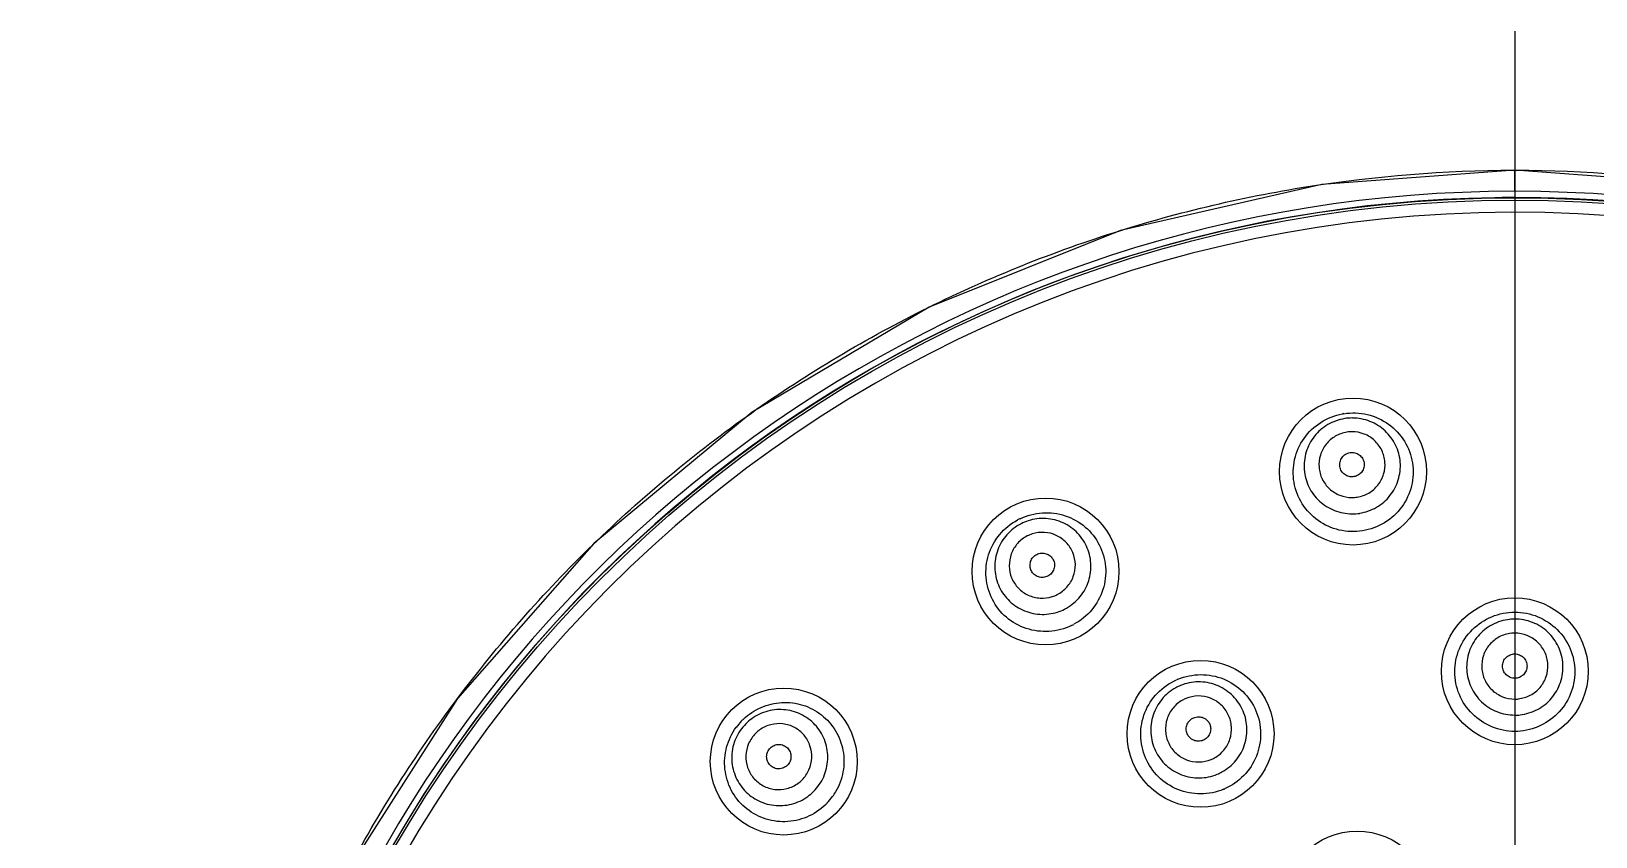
# Model space of a CAD drawing. Extents: x -6018 to -5598, y -4727 to -4430.
# Drawn here: x -5763.59 to -5753.37, y -4585.95 to -4580.69 of the extents above; entities that cross this region are included whole.
import ezdxf

# ---------------------------------------------------------------- set-up
doc = ezdxf.new("R2010")
doc.units = 0
doc.header["$LTSCALE"] = 7
doc.linetypes.add('CENTER', pattern=[2, 1.25, -0.25, 0.25, -0.25])
doc.layers.get('0').update_dxf_attribs({"color": 2, "linetype": 'CONTINUOUS'})
doc.layers.add('CENTER', color=1, linetype='CENTER')
doc.layers.add('DWG', color=7, linetype='CONTINUOUS')

# ---------------------------------------------------------------- blocks, each defined once
blk = doc.blocks.new('A$C62325126')
at = {"color": 7, "linetype": 'Continuous'}
for centre in [(11.774, 56.9), (9.765, 56.247), (12.831, 55.595), (10.778, 55.186), (8.055, 55.005), (11.801, 54.071)]:
    blk.add_circle(centre, 0.48, dxfattribs=at)
for centre, radius, start, end in [((11.776, 56.89), 0.393, 99.0008, 100.4352), ((11.769, 56.933), 0.317, 89.8524, 98.993), ((11.768, 56.942), 0.218, 89.8524, 98.993), ((11.767, 56.948), 0.218, 269.8524, 278.993), ((11.768, 56.94), 0.317, 269.8524, 278.993), ((9.769, 56.238), 0.393, 117.0008, 118.4351), ((9.769, 56.238), 0.393, 115.6817, 116.9994), ((9.749, 56.276), 0.317, 107.8524, 116.993), ((9.745, 56.285), 0.218, 107.8524, 116.993), ((9.743, 56.29), 0.218, 287.8524, 296.993), ((9.746, 56.283), 0.317, 287.8524, 296.993), ((12.831, 55.62), 0.316, 90.0022, 96.2151), ((9.764, 56.248), 0.393, 295.7007, 296.9994), ((9.764, 56.248), 0.394, 297.0005, 298.2037), ((12.831, 55.627), 0.217, 90.0022, 96.2151), ((10.768, 55.21), 0.316, 112.5022, 118.7151), ((10.78, 55.181), 0.391, 112.5006, 113.8349), ((10.765, 55.216), 0.217, 112.5022, 118.7151), ((12.831, 55.63), 0.217, 270.0022, 276.2151), ((12.831, 55.624), 0.316, 270.0022, 276.2151), ((8.066, 54.994), 0.398, 136.4473, 143.8852), ((8.062, 54.998), 0.393, 135.0008, 136.4351), ((8.062, 54.997), 0.393, 133.6817, 134.9994), ((8.031, 55.028), 0.317, 125.8524, 134.993), ((8.025, 55.035), 0.218, 125.8524, 134.993), ((10.764, 55.219), 0.217, 292.5022, 298.7151), ((10.766, 55.214), 0.316, 292.5022, 298.7151), ((8.021, 55.039), 0.218, 305.8524, 314.993), ((8.026, 55.034), 0.317, 305.8524, 314.993), ((8.052, 55.008), 0.397, 324.2671, 329.577), ((10.778, 55.186), 0.392, 292.5005, 293.7114), ((8.054, 55.006), 0.393, 313.7007, 314.9994), ((8.054, 55.006), 0.394, 315.0005, 316.2037), ((8.05, 55.009), 0.398, 316.2156, 324.2739)]:
    blk.add_arc(centre, radius, start, end, dxfattribs=at)
for points, knots in [([(11.836, 56.513), (11.786, 56.505), (11.682, 56.508), (11.54, 56.572), (11.434, 56.684), (11.379, 56.828), (11.383, 56.982), (11.446, 57.123), (11.558, 57.229), (11.655, 57.267), (11.705, 57.277)], [0, 0, 0, 0, 1058.240833, 2112.279021, 3160.693743, 4205.044693, 5249.307272, 6297.53386, 7351.402, 8409.999827, 8409.999827, 8409.999827, 8409.999827]), ([(11.72, 57.246), (11.681, 57.239), (11.606, 57.213), (11.516, 57.135), (11.461, 57.03), (11.448, 56.912), (11.479, 56.797), (11.549, 56.702), (11.65, 56.639), (11.728, 56.624), (11.767, 56.624)], [0, 0, 0, 0, 1052.001217, 2102.320144, 3150.709908, 4197.419987, 5243.79248, 6291.349624, 7340.7837, 8392.315804, 8392.315804, 8392.315804, 8392.315804]), ([(11.714, 57.278), (11.765, 57.286), (11.87, 57.282), (12.012, 57.218), (12.118, 57.104), (12.173, 56.958), (12.166, 56.803), (12.1, 56.662), (11.985, 56.557), (11.886, 56.521), (11.836, 56.513)], [0, 0, 0, 0, 1051.318239, 2098.419933, 3139.760582, 4176.964497, 5214.10561, 6255.238837, 7302.008982, 8353.057058, 8353.057058, 8353.057058, 8353.057058]), ([(11.817, 56.628), (11.856, 56.634), (11.931, 56.66), (12.021, 56.738), (12.076, 56.843), (12.09, 56.961), (12.059, 57.076), (11.988, 57.171), (11.887, 57.235), (11.809, 57.249), (11.77, 57.249)], [0, 0, 0, 0, 1049.622787, 2097.567088, 3143.586587, 4187.930199, 5231.936988, 6277.12575, 7324.1872, 8373.341935, 8373.341935, 8373.341935, 8373.341935]), ([(11.734, 57.157), (11.707, 57.153), (11.656, 57.135), (11.594, 57.081), (11.556, 57.009), (11.547, 56.928), (11.568, 56.849), (11.617, 56.784), (11.686, 56.74), (11.74, 56.73), (11.766, 56.73)], [0, 0, 0, 0, 1052.257242, 2102.803621, 3151.39204, 4198.264426, 5244.799401, 6292.555435, 7342.217365, 8394.00614, 8394.00614, 8394.00614, 8394.00614]), ([(11.801, 56.733), (11.827, 56.737), (11.879, 56.755), (11.941, 56.809), (11.979, 56.881), (11.988, 56.962), (11.966, 57.041), (11.918, 57.106), (11.849, 57.15), (11.795, 57.16), (11.768, 57.16)], [0, 0, 0, 0, 1050.624597, 2099.540986, 3146.502453, 4191.750549, 5236.661758, 6282.79213, 7330.825443, 8380.9823, 8380.9823, 8380.9823, 8380.9823]), ([(11.78, 56.867), (11.769, 56.865), (11.748, 56.866), (11.719, 56.879), (11.697, 56.902), (11.686, 56.932), (11.687, 56.964), (11.701, 56.993), (11.724, 57.015), (11.744, 57.022), (11.755, 57.024)], [0, 0, 0, 0, 1052.8029, 2103.920833, 3152.765222, 4200.159922, 5247.544431, 6296.453813, 7347.72796, 8400.594944, 8400.594944, 8400.594944, 8400.594944]), ([(11.755, 57.024), (11.765, 57.025), (11.786, 57.025), (11.815, 57.011), (11.837, 56.988), (11.848, 56.958), (11.847, 56.926), (11.834, 56.897), (11.81, 56.876), (11.79, 56.868), (11.78, 56.867)], [0, 0, 0, 0, 1051.359312, 2101.035969, 3148.442199, 4194.400727, 5240.349078, 6287.820212, 7337.652868, 8389.076177, 8389.076177, 8389.076177, 8389.076177]), ([(9.599, 56.592), (9.644, 56.614), (9.744, 56.64), (9.897, 56.621), (10.031, 56.545), (10.125, 56.425), (10.167, 56.278), (10.149, 56.125), (10.074, 55.99), (9.994, 55.925), (9.95, 55.902)], [0, 0, 0, 0, 1074.68958, 2144.825914, 3209.146389, 4269.347857, 5329.49796, 6393.637584, 7463.465791, 8537.860075, 8537.860075, 8537.860075, 8537.860075]), ([(9.935, 55.894), (9.889, 55.872), (9.789, 55.846), (9.637, 55.865), (9.503, 55.94), (9.409, 56.06), (9.367, 56.207), (9.384, 56.359), (9.458, 56.494), (9.538, 56.56), (9.582, 56.584)], [0, 0, 0, 0, 1082.771082, 2160.940869, 3233.38931, 4301.830592, 5370.310598, 6442.89392, 7521.206644, 8604.312694, 8604.312694, 8604.312694, 8604.312694]), ([(9.606, 56.559), (9.571, 56.541), (9.508, 56.492), (9.446, 56.391), (9.426, 56.273), (9.45, 56.157), (9.515, 56.058), (9.612, 55.989), (9.727, 55.96), (9.806, 55.97), (9.843, 55.982)], [0, 0, 0, 0, 1076.989362, 2152.25618, 3225.547683, 4297.119415, 5368.345594, 6440.784828, 7515.145913, 8591.655092, 8591.655092, 8591.655092, 8591.655092]), ([(9.89, 56.001), (9.924, 56.019), (9.988, 56.067), (10.049, 56.169), (10.069, 56.286), (10.045, 56.403), (9.98, 56.502), (9.884, 56.571), (9.768, 56.6), (9.689, 56.59), (9.652, 56.578)], [0, 0, 0, 0, 1072.423059, 2143.130877, 3211.871755, 4278.900153, 5345.584464, 6413.476687, 7483.282613, 8555.227524, 8555.227524, 8555.227524, 8555.227524]), ([(9.646, 56.479), (9.622, 56.467), (9.579, 56.434), (9.537, 56.364), (9.523, 56.283), (9.539, 56.203), (9.584, 56.135), (9.65, 56.088), (9.73, 56.068), (9.784, 56.075), (9.809, 56.083)], [0, 0, 0, 0, 1076.929143, 2152.107013, 3225.280689, 4296.697907, 5367.769855, 6440.091755, 7514.364577, 8590.814341, 8590.814341, 8590.814341, 8590.814341]), ([(9.841, 56.096), (9.865, 56.108), (9.909, 56.142), (9.951, 56.212), (9.965, 56.292), (9.948, 56.372), (9.904, 56.44), (9.837, 56.488), (9.758, 56.507), (9.704, 56.501), (9.678, 56.492)], [0, 0, 0, 0, 1073.793249, 2145.840326, 3215.889044, 4284.186418, 5352.139528, 6421.33895, 7492.483613, 8565.79888, 8565.79888, 8565.79888, 8565.79888]), ([(9.78, 56.217), (9.771, 56.212), (9.75, 56.206), (9.718, 56.21), (9.69, 56.225), (9.671, 56.25), (9.662, 56.281), (9.666, 56.313), (9.682, 56.341), (9.698, 56.354), (9.708, 56.359)], [0, 0, 0, 0, 1076.829079, 2151.934579, 3224.714311, 4296.010955, 5367.297065, 6440.143007, 7515.408022, 8592.302537, 8592.302537, 8592.302537, 8592.302537]), ([(9.708, 56.359), (9.717, 56.363), (9.738, 56.369), (9.769, 56.365), (9.797, 56.35), (9.817, 56.325), (9.826, 56.294), (9.822, 56.263), (9.806, 56.235), (9.789, 56.221), (9.78, 56.217)], [0, 0, 0, 0, 1075.144699, 2148.568514, 3219.6702, 4289.291117, 5358.901516, 6430.069309, 7503.65239, 8578.862422, 8578.862422, 8578.862422, 8578.862422]), ([(12.831, 55.202), (12.78, 55.202), (12.677, 55.223), (12.547, 55.309), (12.459, 55.439), (12.429, 55.592), (12.459, 55.745), (12.547, 55.874), (12.677, 55.961), (12.78, 55.981), (12.831, 55.981)], [0, 0, 0, 0, 1064.008817, 2125.334598, 3183.102722, 4238.368596, 5293.71719, 6351.661072, 7413.201458, 8477.549, 8477.549, 8477.549, 8477.549]), ([(12.797, 55.934), (12.758, 55.93), (12.68, 55.906), (12.585, 55.83), (12.526, 55.725), (12.509, 55.605), (12.539, 55.487), (12.609, 55.389), (12.712, 55.324), (12.791, 55.309), (12.831, 55.309)], [0, 0, 0, 0, 1059.438078, 2117.60357, 3174.742921, 4231.124476, 5287.636746, 6345.09636, 7403.595899, 8463.199108, 8463.199108, 8463.199108, 8463.199108]), ([(12.831, 55.981), (12.882, 55.981), (12.985, 55.961), (13.115, 55.874), (13.203, 55.745), (13.233, 55.592), (13.203, 55.439), (13.115, 55.309), (12.985, 55.223), (12.882, 55.202), (12.831, 55.202)], [0, 0, 0, 0, 1058.178123, 2113.628827, 3165.432639, 4214.589268, 5263.667587, 6315.208637, 7370.321705, 8428.1568, 8428.1568, 8428.1568, 8428.1568]), ([(12.865, 55.311), (12.904, 55.315), (12.982, 55.339), (13.077, 55.414), (13.136, 55.52), (13.153, 55.64), (13.123, 55.757), (13.052, 55.856), (12.95, 55.921), (12.87, 55.936), (12.831, 55.936)], [0, 0, 0, 0, 1057.345824, 2113.421575, 3168.473212, 4222.768549, 5277.194344, 6332.56561, 7388.974749, 8446.485378, 8446.485378, 8446.485378, 8446.485378]), ([(12.807, 55.843), (12.78, 55.84), (12.727, 55.824), (12.662, 55.772), (12.621, 55.699), (12.61, 55.617), (12.63, 55.536), (12.679, 55.469), (12.749, 55.424), (12.804, 55.413), (12.831, 55.413)], [0, 0, 0, 0, 1059.774571, 2118.245254, 3175.658356, 4232.275471, 5289.023409, 6346.757212, 7405.562709, 8465.503286, 8465.503286, 8465.503286, 8465.503286]), ([(12.854, 55.415), (12.881, 55.418), (12.935, 55.434), (13, 55.486), (13.041, 55.558), (13.052, 55.641), (13.032, 55.722), (12.983, 55.789), (12.913, 55.834), (12.858, 55.844), (12.831, 55.844)], [0, 0, 0, 0, 1058.338566, 2115.37501, 3171.355306, 4226.540694, 5281.856727, 6338.15729, 7395.528094, 8454.032441, 8454.032441, 8454.032441, 8454.032441]), ([(12.831, 55.549), (12.821, 55.549), (12.8, 55.553), (12.773, 55.571), (12.755, 55.597), (12.749, 55.629), (12.755, 55.66), (12.773, 55.687), (12.8, 55.704), (12.821, 55.709), (12.831, 55.709)], [0, 0, 0, 0, 1060.62649, 2120.241555, 3178.53863, 4236.064943, 5293.580792, 6351.943033, 7411.715048, 8472.405851, 8472.405851, 8472.405851, 8472.405851]), ([(12.831, 55.709), (12.841, 55.709), (12.862, 55.704), (12.889, 55.687), (12.907, 55.66), (12.913, 55.629), (12.907, 55.597), (12.889, 55.571), (12.862, 55.553), (12.841, 55.549), (12.831, 55.549)], [0, 0, 0, 0, 1059.364645, 2117.719067, 3174.757068, 4231.025223, 5287.282927, 6344.386015, 7402.897201, 8462.326082, 8462.326082, 8462.326082, 8462.326082]), ([(10.928, 54.824), (10.881, 54.804), (10.779, 54.784), (10.626, 54.813), (10.496, 54.898), (10.409, 55.025), (10.377, 55.177), (10.405, 55.329), (10.489, 55.459), (10.575, 55.519), (10.621, 55.539)], [0, 0, 0, 0, 1085.72108, 2168.734343, 3248.143011, 4324.971317, 5401.796948, 6481.177257, 7564.205913, 8650.334348, 8650.334348, 8650.334348, 8650.334348]), ([(10.63, 55.543), (10.677, 55.562), (10.779, 55.583), (10.931, 55.554), (11.061, 55.469), (11.149, 55.341), (11.18, 55.19), (11.152, 55.037), (11.067, 54.907), (10.982, 54.847), (10.935, 54.827)], [0, 0, 0, 0, 1078.00165, 2153.252512, 3224.814352, 4293.654371, 5362.336855, 6433.443954, 7508.168087, 8585.86276, 8585.86276, 8585.86276, 8585.86276]), ([(10.918, 54.937), (10.952, 54.956), (11.015, 55.007), (11.073, 55.114), (11.088, 55.234), (11.057, 55.351), (10.985, 55.448), (10.882, 55.512), (10.763, 55.533), (10.683, 55.517), (10.647, 55.502)], [0, 0, 0, 0, 1076.789848, 2152.28597, 3226.738844, 4300.421371, 5374.23685, 6449.01547, 7524.851358, 8601.809162, 8601.809162, 8601.809162, 8601.809162]), ([(10.616, 55.487), (10.581, 55.468), (10.519, 55.416), (10.461, 55.31), (10.446, 55.19), (10.476, 55.073), (10.548, 54.975), (10.652, 54.912), (10.771, 54.89), (10.85, 54.907), (10.887, 54.922)], [0, 0, 0, 0, 1081.55289, 2161.80633, 3241.011907, 4319.443731, 5398.009094, 6477.541859, 7558.136568, 8639.858157, 8639.858157, 8639.858157, 8639.858157]), ([(10.661, 55.407), (10.637, 55.394), (10.594, 55.358), (10.554, 55.285), (10.544, 55.203), (10.565, 55.122), (10.614, 55.055), (10.685, 55.012), (10.767, 54.997), (10.822, 55.008), (10.847, 55.019)], [0, 0, 0, 0, 1081.491595, 2161.652286, 3240.733422, 4319.002118, 5397.404413, 6476.81306, 7557.315672, 8638.976799, 8638.976799, 8638.976799, 8638.976799]), ([(10.868, 55.029), (10.892, 55.042), (10.935, 55.077), (10.975, 55.15), (10.985, 55.233), (10.964, 55.313), (10.915, 55.38), (10.844, 55.424), (10.762, 55.439), (10.707, 55.427), (10.682, 55.417)], [0, 0, 0, 0, 1078.220552, 2155.114224, 3230.931607, 4305.939007, 5381.079603, 6457.223506, 7534.458066, 8612.847637, 8612.847637, 8612.847637, 8612.847637]), ([(7.791, 55.282), (7.824, 55.314), (7.904, 55.367), (8.042, 55.399), (8.182, 55.382), (8.307, 55.316), (8.4, 55.21), (8.45, 55.078), (8.45, 54.937), (8.417, 54.847), (8.394, 54.807)], [0, 0, 0, 0, 1104.810865, 2205.438134, 3300.589779, 4391.150783, 5480.379196, 6572.087069, 7668.908067, 8770.882071, 8770.882071, 8770.882071, 8770.882071]), ([(8.25, 54.81), (8.277, 54.837), (8.323, 54.903), (8.349, 55.019), (8.333, 55.137), (8.274, 55.24), (8.181, 55.314), (8.068, 55.35), (7.949, 55.342), (7.877, 55.308), (7.846, 55.285)], [0, 0, 0, 0, 1101.071182, 2200.380967, 3297.670973, 4393.202656, 5488.381217, 6584.800281, 7683.18449, 8783.76497, 8783.76497, 8783.76497, 8783.76497]), ([(10.734, 55.291), (10.744, 55.295), (10.765, 55.3), (10.796, 55.293), (10.823, 55.276), (10.84, 55.249), (10.846, 55.218), (10.84, 55.187), (10.822, 55.16), (10.805, 55.148), (10.795, 55.144)], [0, 0, 0, 0, 1079.96972, 2158.909384, 3236.506695, 4313.31891, 5390.120403, 6467.783912, 7546.883232, 8626.918372, 8626.918372, 8626.918372, 8626.918372]), ([(8.326, 54.721), (8.291, 54.688), (8.208, 54.634), (8.065, 54.603), (7.92, 54.626), (7.794, 54.7), (7.704, 54.815), (7.662, 54.955), (7.673, 55.101), (7.716, 55.19), (7.744, 55.229)], [0, 0, 0, 0, 1112.992897, 2221.530696, 3324.457344, 4423.02104, 5520.887317, 6622.055813, 7728.823989, 8841.172249, 8841.172249, 8841.172249, 8841.172249]), ([(7.808, 55.252), (7.78, 55.225), (7.735, 55.159), (7.708, 55.043), (7.725, 54.926), (7.784, 54.822), (7.876, 54.748), (7.989, 54.712), (8.108, 54.72), (8.18, 54.754), (8.212, 54.777)], [0, 0, 0, 0, 1107.340905, 2212.910382, 3316.448579, 4418.218442, 5519.633172, 6622.295468, 7726.934099, 8833.781508, 8833.781508, 8833.781508, 8833.781508]), ([(8.175, 54.885), (8.193, 54.904), (8.224, 54.949), (8.243, 55.029), (8.231, 55.11), (8.191, 55.181), (8.128, 55.232), (8.05, 55.256), (7.968, 55.251), (7.919, 55.227), (7.897, 55.212)], [0, 0, 0, 0, 1102.742853, 2203.692119, 3302.588853, 4399.686932, 5496.431622, 6594.45655, 7694.479484, 8796.731685, 8796.731685, 8796.731685, 8796.731685]), ([(10.795, 55.144), (10.785, 55.14), (10.764, 55.136), (10.733, 55.142), (10.706, 55.16), (10.689, 55.186), (10.682, 55.218), (10.689, 55.249), (10.706, 55.276), (10.724, 55.287), (10.734, 55.291)], [0, 0, 0, 0, 1081.603051, 2162.174488, 3241.401542, 4319.842311, 5398.272344, 6477.565695, 7558.297029, 8639.965599, 8639.965599, 8639.965599, 8639.965599]), ([(7.871, 55.189), (7.852, 55.17), (7.821, 55.125), (7.802, 55.045), (7.814, 54.965), (7.854, 54.894), (7.918, 54.843), (7.996, 54.818), (8.077, 54.824), (8.127, 54.847), (8.148, 54.863)], [0, 0, 0, 0, 1107.049277, 2212.297963, 3315.486101, 4416.86856, 5517.89625, 6620.209178, 7724.527914, 8831.084624, 8831.084624, 8831.084624, 8831.084624]), ([(8.079, 54.981), (8.072, 54.974), (8.054, 54.962), (8.022, 54.955), (7.991, 54.961), (7.965, 54.979), (7.947, 55.006), (7.941, 55.037), (7.947, 55.068), (7.959, 55.086), (7.966, 55.093)], [0, 0, 0, 0, 1106.381489, 2210.992041, 3313.212704, 4413.909215, 5514.594686, 6616.882857, 7721.656782, 8828.10529, 8828.10529, 8828.10529, 8828.10529]), ([(7.966, 55.093), (7.974, 55.101), (7.991, 55.113), (8.023, 55.119), (8.054, 55.113), (8.081, 55.095), (8.098, 55.069), (8.104, 55.037), (8.098, 55.006), (8.086, 54.988), (8.079, 54.981)], [0, 0, 0, 0, 1104.633984, 2207.499829, 3307.979558, 4406.937544, 5505.884507, 6606.431638, 7709.460599, 8814.161495, 8814.161495, 8814.161495, 8814.161495])]:
    blk.add_open_spline(points, degree=3, knots=knots, dxfattribs=at)
at = {"layer": 'CENTER'}
blk.add_line((12.831, 59.777), (12.831, 13.047), dxfattribs=at)
at = {"layer": 'DWG'}
for p, q in [((12.823, 58.868), (12.831, 58.869)), ((12.823, 58.869), (12.839, 58.869)), ((12.831, 58.869), (12.839, 58.868)), ((12.831, 58.731), (12.831, 58.869))]:
    blk.add_line(p, q, dxfattribs=at)
for points in [[(12.831, 58.869), (11.57, 58.776), (10.255, 58.475), (9.005, 57.975), (7.848, 57.287), (6.815, 56.429), (5.924, 55.418), (5.203, 54.286), (4.665, 53.052), (4.327, 51.755), (4.193, 50.404), (4.267, 49.083), (4.546, 47.779), (5.03, 46.517), (5.696, 45.357), (6.519, 44.328), (7.615, 43.306)], [(18.047, 43.306), (19.14, 44.325), (19.964, 45.353), (20.63, 46.512), (21.114, 47.773), (21.394, 49.076), (21.469, 50.398), (21.336, 51.749), (20.998, 53.048), (20.461, 54.282), (19.741, 55.414), (18.851, 56.425), (17.818, 57.284), (16.662, 57.973), (15.413, 58.474), (14.098, 58.775), (12.831, 58.869)]]:
    blk.add_lwpolyline(points, dxfattribs=at)
for radius in [8.46, 8.444]:
    blk.add_circle((12.831, 50.229), radius, dxfattribs=at)
for centre, radius, start, end in [((12.831, 50.229), 8.502, 89.9984, 233.1469), ((12.83, 50.229), 8.461, 90.884, 232.0339), ((12.838, 50.102), 8.588, 90.0434, 90.9202), ((12.831, 50.229), 8.502, 306.8531, 90.0016), ((12.831, 50.229), 8.462, 306.853, 90.0008), ((12.831, 50.229), 8.365, 270.2569, 270)]:
    blk.add_arc(centre, radius, start, end, dxfattribs=at)
for points, knots in [([(7.608, 43.312), (7.44, 43.461), (7.1, 43.755), (6.611, 44.219), (6.162, 44.722), (5.754, 45.257), (5.39, 45.823), (4.964, 46.61), (4.548, 47.652), (4.249, 48.966), (4.172, 50.088), (4.217, 50.985), (4.301, 51.654), (4.438, 52.314), (4.688, 53.177), (5.126, 54.215), (5.84, 55.363), (6.722, 56.387), (7.754, 57.262), (8.909, 57.966), (10.159, 58.481), (11.474, 58.797), (12.374, 58.868), (12.823, 58.869)], [0, 0, 0, 0, 730.195175, 1460.159172, 2189.529115, 2918.241646, 3646.116849, 4373.200535, 5825.282367, 7278.620184, 8735.311066, 9464.836313, 10194.414167, 10923.992556, 11653.630079, 13111.848547, 14570.579642, 16029.858808, 17489.291453, 18948.766486, 20408.247461, 21867.741993, 23327.227309, 23327.227309, 23327.227309, 23327.227309]), ([(12.839, 58.869), (13.288, 58.868), (14.188, 58.797), (15.503, 58.481), (16.753, 57.966), (17.908, 57.262), (18.94, 56.387), (19.822, 55.363), (20.536, 54.215), (20.974, 53.176), (21.225, 52.314), (21.361, 51.654), (21.446, 50.985), (21.491, 50.088), (21.413, 48.966), (21.114, 47.652), (20.698, 46.61), (20.272, 45.822), (19.908, 45.257), (19.5, 44.722), (19.051, 44.219), (18.562, 43.755), (18.222, 43.461), (18.054, 43.312)], [0, 0, 0, 0, 1244.556837, 2489.123149, 3733.678067, 4978.227222, 6222.740533, 7467.121138, 8711.031021, 9954.535414, 10576.718743, 11198.856243, 11821.001171, 12443.10056, 13685.261628, 14924.595026, 16162.86927, 16782.853935, 17403.533122, 18024.911634, 18646.847957, 19269.28951, 19891.958421, 19891.958421, 19891.958421, 19891.958421])]:
    blk.add_open_spline(points, degree=3, knots=knots, dxfattribs=at)

msp = doc.modelspace()

# ---------------------------------------------------------------- linework, layer by layer
at = {"layer": 'CENTER'}
msp.add_open_spline([(-5811.00907, -4585.15421), (-5811.84175, -4614.74728), (-5813.08442, -4658.91142), (-5756.49577, -4653.57992), (-5754.24139, -4640.68305), (-5754.03194, -4639.28884)], degree=3, knots=[0, 0, 0, 0, 70.34390075, 104.97990173, 109.11379432, 109.11379432, 109.11379432, 109.11379432], dxfattribs=at)

# ---------------------------------------------------------------- block references
at = {"layer": 'DWG'}
msp.add_blockref('A$C62325126', (-5766.73294, -4640.46422), dxfattribs=at)

doc.saveas('drawing.dxf')
